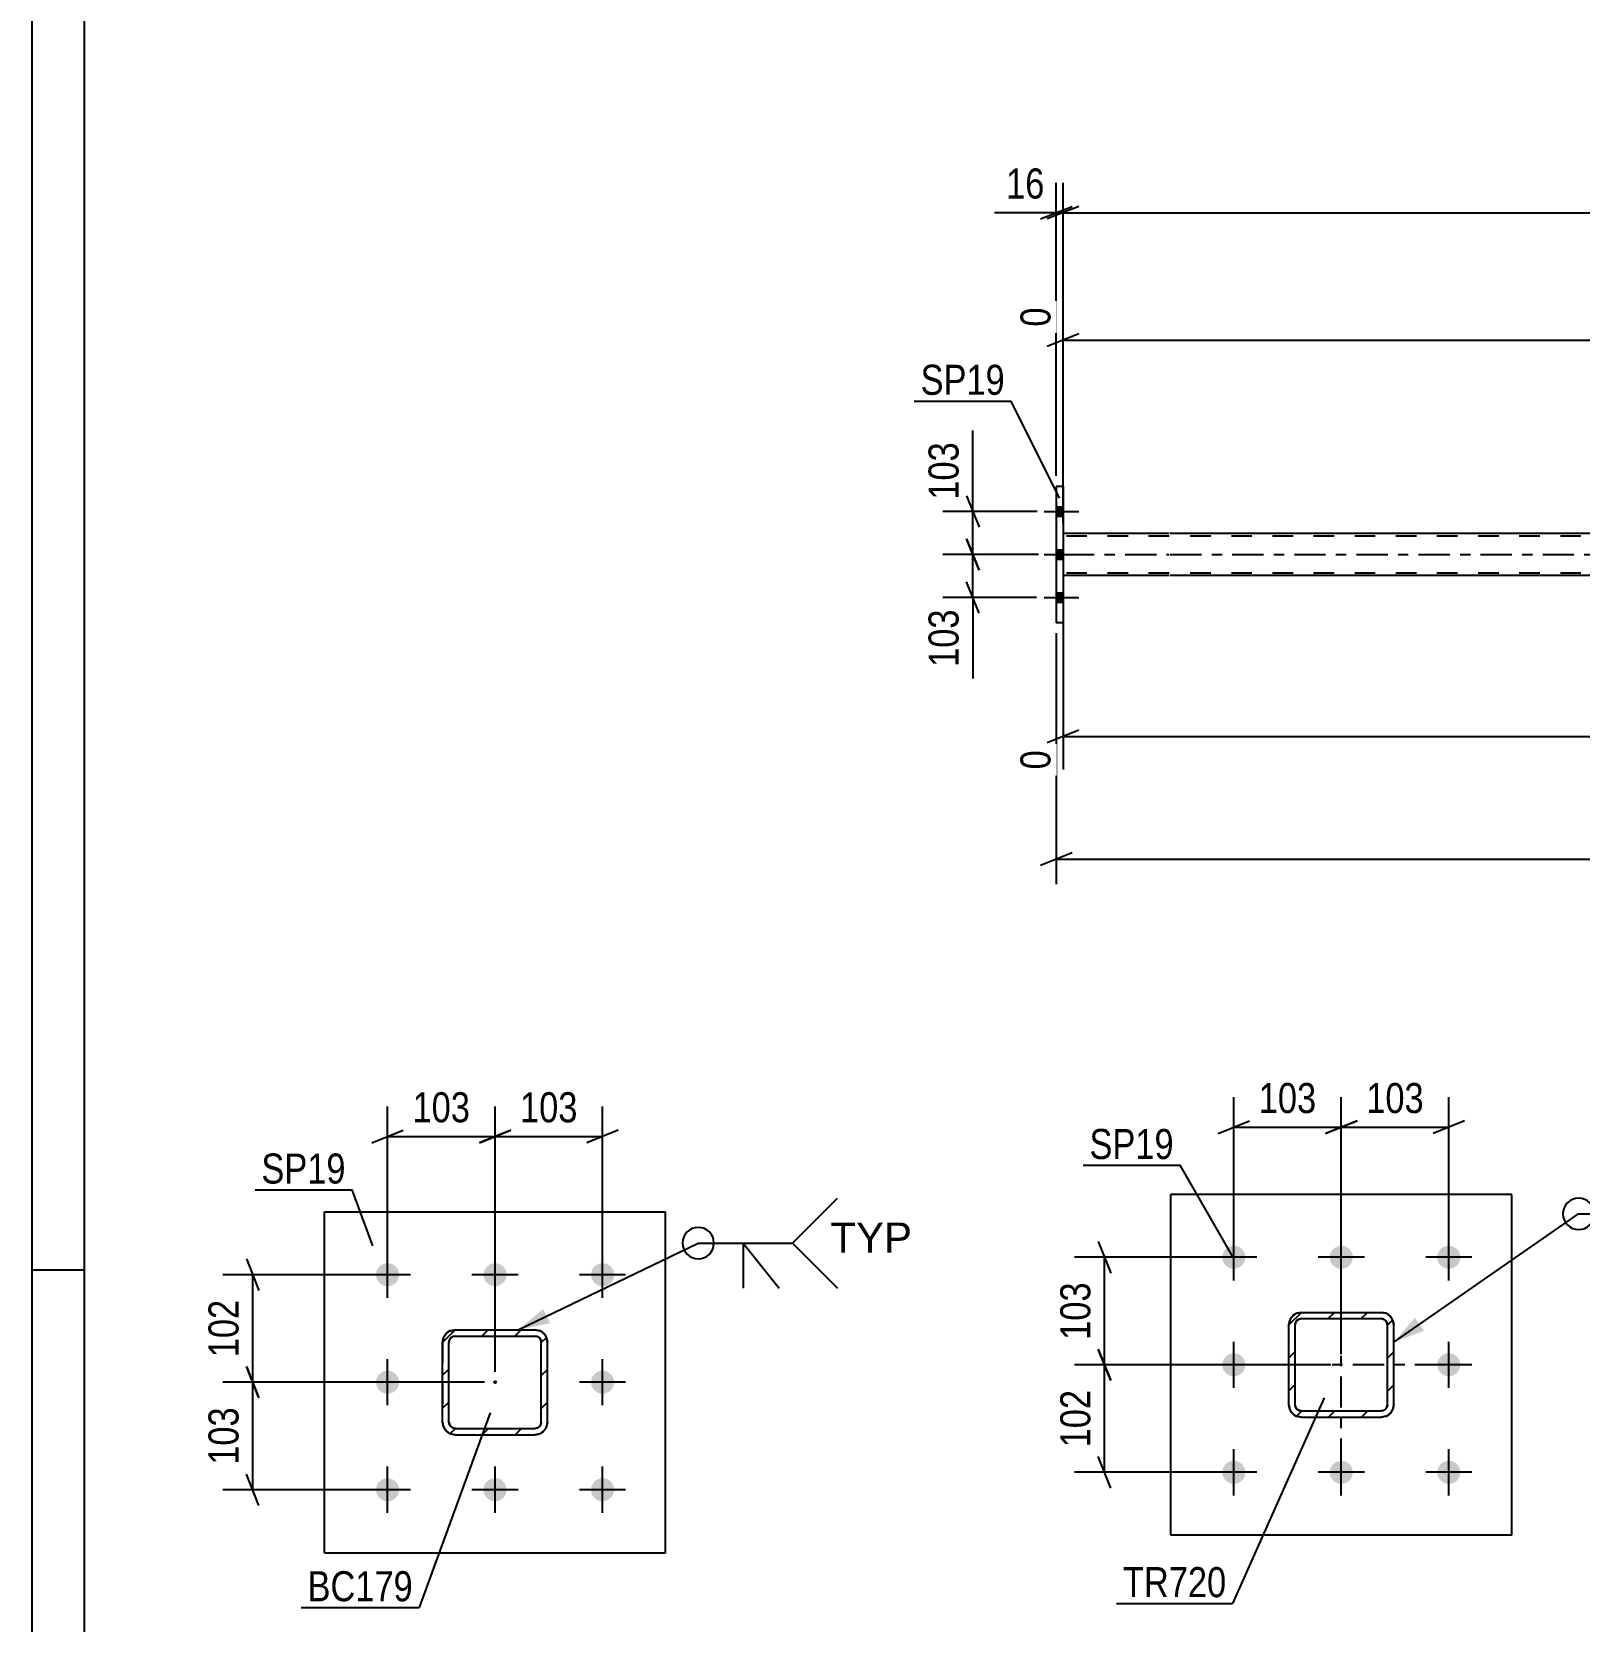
# Model space of a CAD drawing. Header units: millimetres. Extents: x 0 to 841, y 0 to 594.
# Drawn here: x 0 to 147.5, y 115.5 to 267 of the extents above; entities that cross this region are included whole.
import ezdxf

# ---------------------------------------------------------------- set-up
doc = ezdxf.new("R2010")
doc.units = ezdxf.units.MM
doc.linetypes.add('DXK_LINE_DOT2', pattern=[3.9198, 1.9599, -1.9599])
doc.linetypes.add('DXK_LINE_DOT3', pattern=[5.9187, 2.979, -0.9799, 0.9799, -0.9799])
doc.styles.add('Arial', font='ARIAL.TTF', dxfattribs={"height": 0.2})
doc.styles.add('Arial Narrow', font='ARIALN.TTF', dxfattribs={"height": 0.2})

# ---------------------------------------------------------------- blocks, each defined once
blk = doc.blocks.new('Unknown-103655034-1133')
at = {"color": 5, "linetype": 'Continuous'}
for p, q in [((0, 594), (0, 0)), ((5, 589), (5, 5)), ((5, 149), (0, 149))]:
    blk.add_line(p, q, dxfattribs=at)
blk = doc.blocks.new('Part-103655034-1333 - 1289')
at = {"color": 2, "linetype": 'Continuous'}
for p, q in [((141.1, 156.22), (108.6, 156.22)), ((108.6, 123.72), (108.6, 156.22)), ((141.1, 123.72), (141.1, 156.22)), ((141.1, 123.72), (108.6, 123.72))]:
    blk.add_line(p, q, dxfattribs=at)
blk = doc.blocks.new('Bolt-103655034-1378 - 1289')
at = {"linetype": 'Continuous'}
for points in [[(114.6, 149.12, -1), (114.6, 151.32, -1)], [(124.85, 149.12, -1), (124.85, 151.32, -1)], [(135.1, 149.12, -1), (135.1, 151.32, -1)], [(114.6, 138.87, -1), (114.6, 141.07, -1)], [(135.1, 138.87, -1), (135.1, 141.07, -1)], [(114.6, 128.62, -1), (114.6, 130.82, -1)], [(124.85, 128.62, -1), (124.85, 130.82, -1)], [(135.1, 128.62, -1), (135.1, 130.82, -1)]]:
    blk.add_hatch(color=1, dxfattribs=at).paths.add_polyline_path(points)
at = {"color": 1, "linetype": 'Continuous'}
for p, q in [((114.6, 148.02), (114.6, 152.42)), ((124.85, 148.02), (124.85, 152.42)), ((135.1, 148.02), (135.1, 152.42)), ((116.8, 150.22), (112.4, 150.22)), ((127.05, 150.22), (122.65, 150.22)), ((137.3, 150.22), (132.9, 150.22)), ((114.6, 137.77), (114.6, 142.17)), ((135.1, 137.77), (135.1, 142.17)), ((116.8, 139.97), (112.4, 139.97)), ((137.3, 139.97), (132.9, 139.97)), ((114.6, 127.52), (114.6, 131.92)), ((124.85, 127.52), (124.85, 131.92)), ((135.1, 127.52), (135.1, 131.92)), ((116.8, 129.72), (112.4, 129.72)), ((127.05, 129.72), (122.65, 129.72)), ((137.3, 129.72), (132.9, 129.72))]:
    blk.add_line(p, q, dxfattribs=at)
blk = doc.blocks.new('Part-103655034-1436 - 1289')
at = {"linetype": 'Continuous'}
h = blk.add_hatch(dxfattribs=at)
h.set_pattern_fill('', scale=0.7, style=0, pattern_type=0)
h.set_pattern_definition([(45, (121.048, 144.9683), (-1.57154, 1.57154), [])])
h.paths.add_polyline_path([(128.65, 144.97), (121.05, 144.97), (120.59, 144.88), (120.2, 144.62), (119.94, 144.23), (119.85, 143.77), (119.85, 136.17), (119.94, 135.71), (120.2, 135.32), (120.59, 135.06), (121.05, 134.97), (128.65, 134.97), (129.11, 135.06), (129.5, 135.32), (129.76, 135.71), (129.85, 136.17), (129.85, 143.77), (129.76, 144.23), (129.5, 144.62), (129.11, 144.88)])
h.paths.add_polyline_path([(129.2, 144), (129.25, 143.77), (129.25, 136.17), (129.2, 135.94), (129.07, 135.74), (128.88, 135.61), (128.65, 135.57), (121.05, 135.57), (120.82, 135.61), (120.62, 135.74), (120.49, 135.94), (120.45, 136.17), (120.45, 143.77), (120.49, 144), (120.62, 144.19), (120.82, 144.32), (121.05, 144.37), (128.65, 144.37), (128.88, 144.32), (129.07, 144.19)])
at = {"color": 7, "linetype": 'DXK_LINE_DOT3'}
for p, q in [((124.85, 129.97), (124.85, 149.97)), ((134.85, 139.97), (114.85, 139.97))]:
    blk.add_line(p, q, dxfattribs=at)
at = {"color": 7, "linetype": 'DXK_LINE_DOT2'}
for p, q in [((119.85, 143.77), (119.94, 144.23)), ((120.49, 144), (120.45, 143.77)), ((120.62, 144.19), (120.49, 144)), ((120.59, 144.88), (121.05, 144.97)), ((120.82, 144.32), (120.62, 144.19)), ((121.05, 144.37), (120.82, 144.32)), ((121.05, 144.97), (128.65, 144.97)), ((121.05, 144.37), (128.65, 144.37)), ((128.65, 144.97), (129.11, 144.88)), ((128.88, 144.32), (128.65, 144.37)), ((129.07, 144.19), (128.88, 144.32)), ((129.2, 144), (129.07, 144.19)), ((129.25, 143.77), (129.2, 144)), ((129.76, 144.23), (129.85, 143.77)), ((119.85, 136.17), (119.85, 143.77)), ((120.45, 136.17), (120.45, 143.77)), ((129.25, 136.17), (129.25, 143.77)), ((129.85, 136.17), (129.85, 143.77)), ((119.94, 135.71), (119.85, 136.17)), ((120.45, 136.17), (120.49, 135.94)), ((120.49, 135.94), (120.62, 135.74)), ((121.05, 134.97), (120.59, 135.06)), ((120.62, 135.74), (120.82, 135.61)), ((120.82, 135.61), (121.05, 135.57)), ((121.05, 135.57), (128.65, 135.57)), ((121.05, 134.97), (128.65, 134.97)), ((128.65, 135.57), (128.88, 135.61)), ((129.11, 135.06), (128.65, 134.97)), ((128.88, 135.61), (129.07, 135.74)), ((129.07, 135.74), (129.2, 135.94)), ((129.2, 135.94), (129.25, 136.17)), ((129.85, 136.17), (129.76, 135.71))]:
    blk.add_line(p, q, dxfattribs=at)
at = {"color": 2, "linetype": 'Continuous'}
for p, q in [((119.94, 144.23), (119.85, 143.77)), ((120.45, 143.77), (120.49, 144)), ((120.49, 144), (120.62, 144.19)), ((121.05, 144.97), (120.59, 144.88)), ((120.62, 144.19), (120.82, 144.32)), ((120.82, 144.32), (121.05, 144.37)), ((121.05, 144.97), (128.65, 144.97)), ((121.05, 144.37), (128.65, 144.37)), ((129.11, 144.88), (128.65, 144.97)), ((128.65, 144.37), (128.88, 144.32)), ((128.88, 144.32), (129.07, 144.19)), ((129.07, 144.19), (129.2, 144)), ((129.2, 144), (129.25, 143.77)), ((129.85, 143.77), (129.76, 144.23)), ((119.85, 136.17), (119.85, 143.77)), ((120.45, 136.17), (120.45, 143.77)), ((129.25, 136.17), (129.25, 143.77)), ((129.85, 136.17), (129.85, 143.77)), ((119.85, 136.17), (119.94, 135.71)), ((120.49, 135.94), (120.45, 136.17)), ((120.62, 135.74), (120.49, 135.94)), ((120.59, 135.06), (121.05, 134.97)), ((120.82, 135.61), (120.62, 135.74)), ((121.05, 135.57), (120.82, 135.61)), ((121.05, 135.57), (128.65, 135.57)), ((121.05, 134.97), (128.65, 134.97)), ((128.88, 135.61), (128.65, 135.57)), ((128.65, 134.97), (129.11, 135.06)), ((129.07, 135.74), (128.88, 135.61)), ((129.2, 135.94), (129.07, 135.74)), ((129.25, 136.17), (129.2, 135.94)), ((129.76, 135.71), (129.85, 136.17))]:
    blk.add_line(p, q, dxfattribs=at)
at = {"color": 7, "linetype": 'DXK_LINE_DOT2'}
for centre, start, end in [((121.05, 143.77), 112.5, 157.5), ((128.65, 143.77), 22.5, 67.5), ((121.05, 136.17), 202.5, 247.5), ((128.65, 136.17), 292.5, 337.5)]:
    blk.add_arc(centre, 1.2, start, end, dxfattribs=at)
at = {"color": 2, "linetype": 'Continuous'}
for centre, start, end in [((121.05, 143.77), 112.5, 157.5), ((128.65, 143.77), 22.5, 67.5), ((121.05, 136.17), 202.5, 247.5), ((128.65, 136.17), 292.5, 337.5)]:
    blk.add_arc(centre, 1.2, start, end, dxfattribs=at)
blk = doc.blocks.new('Part-103655034-5539 - 5425')
at = {"color": 2, "linetype": 'Continuous'}
for p, q in [((98.32, 223.71), (97.68, 223.71)), ((97.68, 223.71), (97.68, 210.71)), ((98.32, 223.71), (98.32, 210.71)), ((98.32, 210.71), (97.68, 210.71))]:
    blk.add_line(p, q, dxfattribs=at)
blk = doc.blocks.new('Part-103655034-5595 - 5425')
at = {"color": 2, "linetype": 'Continuous'}
for p, q in [((108.44, 219.21), (98.32, 219.21)), ((153.3, 219.21), (108.54, 219.21)), ((108.44, 215.21), (98.32, 215.21)), ((153.3, 215.21), (108.54, 215.21))]:
    blk.add_line(p, q, dxfattribs=at)
at = {"color": 7, "linetype": 'DXK_LINE_DOT2'}
for p, q in [((98.32, 219.21), (98.32, 215.21)), ((108.44, 218.97), (98.32, 218.97)), ((770.94, 218.97), (108.54, 218.97)), ((108.44, 215.45), (98.32, 215.45)), ((770.94, 215.45), (108.54, 215.45))]:
    blk.add_line(p, q, dxfattribs=at)
at = {"color": 7, "linetype": 'DXK_LINE_DOT3'}
for p, q in [((98.32, 217.21), (108.44, 217.21)), ((108.54, 217.21), (770.94, 217.21))]:
    blk.add_line(p, q, dxfattribs=at)
blk = doc.blocks.new('Bolt-103655034-5626 - 5425')
at = {"linetype": 'Continuous'}
for points in [[(98.32, 220.87), (98.32, 221.75), (97.68, 221.75), (97.68, 220.87)], [(98.32, 220.87), (98.32, 221.75), (97.68, 221.75), (97.68, 220.87)], [(98.32, 220.87), (98.32, 221.75), (97.68, 221.75), (97.68, 220.87)], [(98.32, 216.77), (98.32, 217.65), (97.68, 217.65), (97.68, 216.77)], [(98.32, 216.77), (98.32, 217.65), (97.68, 217.65), (97.68, 216.77)], [(98.32, 212.67), (98.32, 213.55), (97.68, 213.55), (97.68, 212.67)], [(98.32, 212.67), (98.32, 213.55), (97.68, 213.55), (97.68, 212.67)], [(98.32, 212.67), (98.32, 213.55), (97.68, 213.55), (97.68, 212.67)]]:
    blk.add_hatch(color=1, dxfattribs=at).paths.add_polyline_path(points)
at = {"color": 1, "linetype": 'Continuous'}
for p, q in [((96.52, 221.31), (99.84, 221.31)), ((96.52, 221.31), (99.84, 221.31)), ((96.52, 221.31), (99.84, 221.31)), ((97.68, 221.75), (98.32, 221.75)), ((97.68, 221.75), (98.32, 221.75)), ((97.68, 221.75), (98.32, 221.75)), ((97.68, 220.87), (98.32, 220.87)), ((97.68, 220.87), (98.32, 220.87)), ((97.68, 220.87), (98.32, 220.87)), ((96.52, 217.21), (99.84, 217.21)), ((96.52, 217.21), (99.84, 217.21)), ((97.68, 217.65), (98.32, 217.65)), ((97.68, 217.65), (98.32, 217.65)), ((97.68, 216.77), (98.32, 216.77)), ((97.68, 216.77), (98.32, 216.77)), ((96.52, 213.11), (99.84, 213.11)), ((96.52, 213.11), (99.84, 213.11)), ((96.52, 213.11), (99.84, 213.11)), ((97.68, 213.55), (98.32, 213.55)), ((97.68, 213.55), (98.32, 213.55)), ((97.68, 213.55), (98.32, 213.55)), ((97.68, 212.67), (98.32, 212.67)), ((97.68, 212.67), (98.32, 212.67)), ((97.68, 212.67), (98.32, 212.67))]:
    blk.add_line(p, q, dxfattribs=at)
blk = doc.blocks.new('Part-103655034-6589 - 6490')
at = {"linetype": 'Continuous'}
h = blk.add_hatch(dxfattribs=at)
h.set_pattern_fill('', scale=0.7, style=0, pattern_type=0)
h.set_pattern_definition([(45, (40.3692, 143.3097), (-1.57154, 1.57154), [])])
h.paths.add_polyline_path([(47.97, 143.31), (40.37, 143.31), (39.91, 143.22), (39.52, 142.96), (39.26, 142.57), (39.17, 142.11), (39.17, 134.51), (39.26, 134.05), (39.52, 133.66), (39.91, 133.4), (40.37, 133.31), (47.97, 133.31), (48.43, 133.4), (48.82, 133.66), (49.08, 134.05), (49.17, 134.51), (49.17, 142.11), (49.08, 142.57), (48.82, 142.96), (48.43, 143.22)])
h.paths.add_polyline_path([(48.52, 142.34), (48.57, 142.11), (48.57, 134.51), (48.52, 134.28), (48.39, 134.09), (48.2, 133.96), (47.97, 133.91), (40.37, 133.91), (40.14, 133.96), (39.94, 134.09), (39.81, 134.28), (39.77, 134.51), (39.77, 142.11), (39.81, 142.34), (39.94, 142.53), (40.14, 142.66), (40.37, 142.71), (47.97, 142.71), (48.2, 142.66), (48.39, 142.53)])
blk.add_hatch(color=30, dxfattribs=at).paths.add_polyline_path([(44.17, 138.21, -1), (44.17, 138.41, -1)])
at = {"color": 7, "linetype": 'DXK_LINE_DOT2'}
for p, q in [((39.17, 142.11), (39.26, 142.57)), ((39.94, 142.53), (39.81, 142.34)), ((39.91, 143.22), (40.37, 143.31)), ((40.14, 142.66), (39.94, 142.53)), ((40.37, 142.71), (40.14, 142.66)), ((40.37, 143.31), (47.97, 143.31)), ((40.37, 142.71), (47.97, 142.71)), ((47.97, 143.31), (48.43, 143.22)), ((48.2, 142.66), (47.97, 142.71)), ((48.39, 142.53), (48.2, 142.66)), ((48.52, 142.34), (48.39, 142.53)), ((49.08, 142.57), (49.17, 142.11)), ((39.17, 142.11), (39.17, 134.51)), ((39.81, 142.34), (39.77, 142.11)), ((39.77, 134.51), (39.77, 142.11)), ((48.57, 142.11), (48.52, 142.34)), ((48.57, 134.51), (48.57, 142.11)), ((49.17, 134.51), (49.17, 142.11)), ((39.26, 134.05), (39.17, 134.51)), ((39.77, 134.51), (39.81, 134.28)), ((39.81, 134.28), (39.94, 134.09)), ((40.37, 133.31), (39.91, 133.4)), ((39.94, 134.09), (40.14, 133.96)), ((40.14, 133.96), (40.37, 133.91)), ((40.37, 133.91), (47.97, 133.91)), ((47.97, 133.91), (48.2, 133.96)), ((48.43, 133.4), (47.97, 133.31)), ((48.2, 133.96), (48.39, 134.09)), ((48.39, 134.09), (48.52, 134.28)), ((48.52, 134.28), (48.57, 134.51)), ((49.17, 134.51), (49.08, 134.05)), ((40.37, 133.31), (47.97, 133.31))]:
    blk.add_line(p, q, dxfattribs=at)
at = {"color": 2, "linetype": 'Continuous'}
for p, q in [((39.26, 142.57), (39.17, 142.11)), ((39.81, 142.34), (39.94, 142.53)), ((40.37, 143.31), (39.91, 143.22)), ((39.94, 142.53), (40.14, 142.66)), ((40.14, 142.66), (40.37, 142.71)), ((40.37, 143.31), (40.37, 143.31)), ((40.37, 143.31), (47.97, 143.31)), ((40.37, 142.71), (40.37, 142.71)), ((40.37, 142.71), (47.97, 142.71)), ((47.97, 143.31), (47.97, 143.31)), ((48.43, 143.22), (47.97, 143.31)), ((47.97, 142.71), (47.97, 142.71)), ((47.97, 142.71), (48.2, 142.66)), ((48.2, 142.66), (48.39, 142.53)), ((48.39, 142.53), (48.52, 142.34)), ((49.17, 142.11), (49.08, 142.57)), ((39.17, 142.11), (39.17, 142.11)), ((39.17, 134.51), (39.17, 142.11)), ((39.77, 142.11), (39.81, 142.34)), ((39.77, 142.11), (39.77, 142.11)), ((39.77, 134.51), (39.77, 142.11)), ((48.52, 142.34), (48.57, 142.11)), ((48.57, 142.11), (48.57, 142.11)), ((48.57, 134.51), (48.57, 142.11)), ((49.17, 142.11), (49.17, 142.11)), ((49.17, 134.51), (49.17, 142.11)), ((39.17, 134.51), (39.17, 134.51)), ((39.17, 134.51), (39.26, 134.05)), ((39.77, 134.51), (39.77, 134.51)), ((39.81, 134.28), (39.77, 134.51)), ((39.94, 134.09), (39.81, 134.28)), ((39.91, 133.4), (40.37, 133.31)), ((40.14, 133.96), (39.94, 134.09)), ((40.37, 133.91), (40.14, 133.96)), ((40.37, 133.91), (40.37, 133.91)), ((40.37, 133.91), (47.97, 133.91)), ((48.2, 133.96), (47.97, 133.91)), ((47.97, 133.91), (47.97, 133.91)), ((47.97, 133.31), (48.43, 133.4)), ((48.39, 134.09), (48.2, 133.96)), ((48.52, 134.28), (48.39, 134.09)), ((48.57, 134.51), (48.52, 134.28)), ((48.57, 134.51), (48.57, 134.51)), ((49.08, 134.05), (49.17, 134.51)), ((49.17, 134.51), (49.17, 134.51)), ((40.37, 133.31), (40.37, 133.31)), ((40.37, 133.31), (47.97, 133.31)), ((47.97, 133.31), (47.97, 133.31))]:
    blk.add_line(p, q, dxfattribs=at)
at = {"color": 7, "linetype": 'DXK_LINE_DOT3'}
blk.add_line((44.17, 138.31), (44.17, 138.31), dxfattribs=at)
at = {"color": 30, "linetype": 'DXK_LINE_DOT3'}
blk.add_line((44.17, 138.31), (44.17, 138.31), dxfattribs=at)
at = {"color": 30, "linetype": 'Continuous'}
blk.add_circle((44.17, 138.31), 0.1, dxfattribs=at)
at = {"color": 7, "linetype": 'DXK_LINE_DOT2'}
for centre, start, end in [((40.37, 142.11), 112.5, 157.5), ((47.97, 142.11), 22.5, 67.5), ((40.37, 134.51), 202.5, 247.5), ((47.97, 134.51), 292.5, 337.5)]:
    blk.add_arc(centre, 1.2, start, end, dxfattribs=at)
at = {"color": 2, "linetype": 'Continuous'}
for centre, start, end in [((40.37, 142.11), 112.5, 157.5), ((47.97, 142.11), 22.5, 67.5), ((40.37, 134.51), 202.5, 247.5), ((47.97, 134.51), 292.5, 337.5)]:
    blk.add_arc(centre, 1.2, start, end, dxfattribs=at)
blk = doc.blocks.new('Bolt-103655034-6501 - 6490')
at = {"linetype": 'Continuous'}
for points in [[(33.92, 147.46, -1), (33.92, 149.66, -1)], [(44.17, 147.46, -1), (44.17, 149.66, -1)], [(54.42, 147.46, -1), (54.42, 149.66, -1)], [(33.92, 137.21, -1), (33.92, 139.41, -1)], [(54.42, 137.21, -1), (54.42, 139.41, -1)], [(33.92, 126.96, -1), (33.92, 129.16, -1)], [(44.17, 126.96, -1), (44.17, 129.16, -1)], [(54.42, 126.96, -1), (54.42, 129.16, -1)]]:
    blk.add_hatch(color=1, dxfattribs=at).paths.add_polyline_path(points)
at = {"color": 1, "linetype": 'Continuous'}
for p, q in [((33.92, 146.36), (33.92, 150.76)), ((44.17, 146.36), (44.17, 150.76)), ((54.42, 146.36), (54.42, 150.76)), ((36.12, 148.56), (31.72, 148.56)), ((46.37, 148.56), (41.97, 148.56)), ((56.62, 148.56), (52.22, 148.56)), ((33.92, 136.11), (33.92, 140.51)), ((54.42, 136.11), (54.42, 140.51)), ((36.12, 138.31), (31.72, 138.31)), ((56.62, 138.31), (52.22, 138.31)), ((33.92, 125.86), (33.92, 130.26)), ((44.17, 125.86), (44.17, 130.26)), ((54.42, 125.86), (54.42, 130.26)), ((36.12, 128.06), (31.72, 128.06)), ((46.37, 128.06), (41.97, 128.06)), ((56.62, 128.06), (52.22, 128.06))]:
    blk.add_line(p, q, dxfattribs=at)
blk = doc.blocks.new('Part-103655034-6507 - 6490')
at = {"color": 2, "linetype": 'Continuous'}
for p, q in [((27.92, 122.06), (27.92, 154.56)), ((27.92, 154.56), (60.42, 154.56)), ((60.42, 122.06), (60.42, 154.56)), ((27.92, 122.06), (60.42, 122.06))]:
    blk.add_line(p, q, dxfattribs=at)
blk = doc.blocks.new('StraightDimension-103655034-1506 - 1289')
at = {"color": 7, "linetype": 'Continuous'}
for p, q in [((101.67, 141.47), (102.87, 138.47)), ((123.85, 139.97), (99.42, 139.97)), ((102.27, 129.72), (102.27, 139.97)), ((102.87, 128.22), (101.67, 131.22)), ((113.6, 129.72), (99.42, 129.72))]:
    blk.add_line(p, q, dxfattribs=at)
at = {"color": 0}
blk.add_wipeout([(101.52, 138.19), (97.32, 138.19), (97.32, 131.5), (101.52, 131.5)], dxfattribs=at)
at = {"color": 3, "style": 'Arial Narrow'}
blk.add_text('102', height=2.863, rotation=90.0002, dxfattribs=at).set_placement((100.92, 132.1))
blk = doc.blocks.new('StraightDimension-103655034-1524 - 1289')
at = {"color": 7, "linetype": 'Continuous'}
for p, q in [((101.67, 151.72), (102.87, 148.72)), ((113.6, 150.22), (99.42, 150.22)), ((102.27, 139.97), (102.27, 150.22)), ((102.87, 138.47), (101.67, 141.47)), ((123.85, 139.97), (99.42, 139.97))]:
    blk.add_line(p, q, dxfattribs=at)
at = {"color": 0}
blk.add_wipeout([(101.52, 148.44), (97.32, 148.44), (97.32, 141.75), (101.52, 141.75)], dxfattribs=at)
at = {"color": 3, "style": 'Arial Narrow'}
blk.add_text('103', height=2.863, rotation=90.0002, dxfattribs=at).set_placement((100.92, 142.35))
blk = doc.blocks.new('StraightDimension-103655034-1471 - 1289')
at = {"color": 7, "linetype": 'Continuous'}
for p, q in [((124.85, 140.97), (124.85, 165.47)), ((135.1, 151.22), (135.1, 165.47)), ((123.35, 162.02), (126.35, 163.22)), ((124.85, 162.62), (135.1, 162.62)), ((136.6, 163.22), (133.6, 162.02))]:
    blk.add_line(p, q, dxfattribs=at)
at = {"color": 0}
blk.add_wipeout([(133.32, 163.37), (133.32, 167.57), (126.63, 167.57), (126.63, 163.37)], dxfattribs=at)
at = {"color": 3, "style": 'Arial Narrow'}
blk.add_text('103', height=2.863, dxfattribs=at).set_placement((127.23, 163.97))
blk = doc.blocks.new('StraightDimension-103655034-1488 - 1289')
at = {"color": 7, "linetype": 'Continuous'}
for p, q in [((114.6, 151.22), (114.6, 165.47)), ((124.85, 140.97), (124.85, 165.47)), ((113.1, 162.02), (116.1, 163.22)), ((114.6, 162.62), (124.85, 162.62)), ((126.35, 163.22), (123.35, 162.02))]:
    blk.add_line(p, q, dxfattribs=at)
at = {"color": 0}
blk.add_wipeout([(123.07, 163.37), (123.07, 167.57), (116.38, 167.57), (116.38, 163.37)], dxfattribs=at)
at = {"color": 3, "style": 'Arial Narrow'}
blk.add_text('103', height=2.863, dxfattribs=at).set_placement((116.98, 163.97))
blk = doc.blocks.new('StraightDimension-103655034-11129 - 5425')
at = {"color": 7, "linetype": 'Continuous'}
for p, q in [((97.68, 209.71), (97.68, 185.78)), ((99.18, 188.78), (96.18, 187.58)), ((97.68, 188.18), (781.8, 188.18))]:
    blk.add_line(p, q, dxfattribs=at)
blk = doc.blocks.new('StraightDimension-103655034-5793 - 5425')
at = {"color": 7, "linetype": 'Continuous'}
for p, q in [((89.11, 218.71), (90.31, 215.71)), ((95.99, 217.21), (86.86, 217.21)), ((89.71, 213.11), (89.71, 217.21)), ((90.31, 211.61), (89.11, 214.61)), ((95.8, 213.11), (86.86, 213.11))]:
    blk.add_line(p, q, dxfattribs=at)
at = {"color": 0}
blk.add_wipeout([(88.96, 212.59), (84.76, 212.59), (84.76, 205.9), (88.96, 205.9)], dxfattribs=at)
at = {"color": 7, "linetype": 'Continuous'}
blk.add_line((89.71, 213.11), (89.71, 205.38), dxfattribs=at)
blk.add_line((89.71, 213.11), (89.71, 205.38), dxfattribs=at)
at = {"color": 3, "style": 'Arial Narrow'}
blk.add_text('103', height=2.863, rotation=90.0002, dxfattribs=at).set_placement((88.36, 206.5))
blk = doc.blocks.new('StraightDimension-103655034-5719 - 5425')
at = {"color": 7, "linetype": 'Continuous'}
for p, q in [((97.68, 224.71), (97.68, 252.65)), ((98.32, 224.71), (98.32, 252.65)), ((96.18, 249.2), (99.18, 250.4)), ((99.82, 250.4), (96.82, 249.2)), ((97.68, 249.8), (98.32, 249.8))]:
    blk.add_line(p, q, dxfattribs=at)
at = {"color": 0}
blk.add_wipeout([(97.15, 250.55), (97.15, 254.75), (92.29, 254.75), (92.29, 250.55)], dxfattribs=at)
at = {"color": 7, "linetype": 'Continuous'}
blk.add_line((97.68, 249.8), (91.77, 249.8), dxfattribs=at)
blk.add_line((97.68, 249.8), (91.77, 249.8), dxfattribs=at)
at = {"color": 3, "style": 'Arial Narrow'}
blk.add_text('16', height=2.863, dxfattribs=at).set_placement((92.89, 251.15))
blk = doc.blocks.new('StraightDimension-103655034-5729 - 5425')
at = {"color": 7, "linetype": 'Continuous'}
for p, q in [((98.32, 224.71), (98.32, 252.65)), ((99.82, 250.4), (96.82, 249.2)), ((98.32, 249.8), (781.16, 249.8))]:
    blk.add_line(p, q, dxfattribs=at)
blk = doc.blocks.new('StraightDimension-103655034-5775 - 5425')
at = {"color": 7, "linetype": 'Continuous'}
for p, q in [((98.32, 220.21), (98.32, 240.77)), ((99.82, 238.24), (96.82, 237.04)), ((98.32, 237.64), (246.93, 237.64))]:
    blk.add_line(p, q, dxfattribs=at)
at = {"color": 0, "linetype": 'Continuous'}
blk.add_wipeout([(97.72, 241.37), (93.52, 241.37), (93.52, 238.34), (97.72, 238.34)], dxfattribs=at)
at = {"color": 3, "linetype": 'Continuous', "style": 'Arial Narrow'}
blk.add_text('0', height=2.86, rotation=90.0002, dxfattribs=at).set_placement((97.12, 238.94))
blk = doc.blocks.new('StraightDimension-103655034-5780 - 5425')
at = {"color": 7, "linetype": 'Continuous'}
for p, q in [((89.11, 222.81), (90.31, 219.81)), ((95.86, 221.31), (86.86, 221.31)), ((89.71, 217.21), (89.71, 221.31)), ((90.31, 215.71), (89.11, 218.71)), ((95.99, 217.21), (86.86, 217.21))]:
    blk.add_line(p, q, dxfattribs=at)
at = {"color": 0}
blk.add_wipeout([(88.96, 228.52), (84.76, 228.52), (84.76, 221.84), (88.96, 221.84)], dxfattribs=at)
at = {"color": 7, "linetype": 'Continuous'}
blk.add_line((89.71, 221.31), (89.71, 229.05), dxfattribs=at)
blk.add_line((89.71, 221.31), (89.71, 229.05), dxfattribs=at)
at = {"color": 3, "style": 'Arial Narrow'}
blk.add_text('103', height=2.863, rotation=90.0002, dxfattribs=at).set_placement((88.36, 222.44))
blk = doc.blocks.new('StraightDimension-103655034-5869 - 5425')
at = {"color": 7, "linetype": 'Continuous'}
for p, q in [((98.32, 214.21), (98.32, 196.73)), ((99.82, 200.46), (96.82, 199.26)), ((98.32, 199.86), (246.93, 199.86))]:
    blk.add_line(p, q, dxfattribs=at)
at = {"color": 0, "linetype": 'Continuous'}
blk.add_wipeout([(97.72, 199.16), (93.52, 199.16), (93.52, 196.13), (97.72, 196.13)], dxfattribs=at)
at = {"color": 3, "linetype": 'Continuous', "style": 'Arial Narrow'}
blk.add_text('0', height=2.86, rotation=90.0002, dxfattribs=at).set_placement((97.12, 196.73))
blk = doc.blocks.new('StraightDimension-103655034-6683 - 6490')
at = {"color": 7, "linetype": 'Continuous'}
for p, q in [((33.92, 149.56), (33.92, 164.59)), ((44.17, 139.31), (44.17, 164.59)), ((32.42, 161.14), (35.42, 162.34)), ((45.67, 162.34), (42.67, 161.14)), ((33.92, 161.74), (44.17, 161.74))]:
    blk.add_line(p, q, dxfattribs=at)
at = {"color": 0}
blk.add_wipeout([(42.39, 162.49), (42.39, 166.69), (35.7, 166.69), (35.7, 162.49)], dxfattribs=at)
at = {"color": 3, "style": 'Arial Narrow'}
blk.add_text('103', height=2.863, dxfattribs=at).set_placement((36.3, 163.09))
blk = doc.blocks.new('StraightDimension-103655034-6697 - 6490')
at = {"color": 7, "linetype": 'Continuous'}
for p, q in [((44.17, 139.31), (44.17, 164.59)), ((54.42, 149.56), (54.42, 164.59)), ((42.67, 161.14), (45.67, 162.34)), ((55.92, 162.34), (52.92, 161.14)), ((44.17, 161.74), (54.42, 161.74))]:
    blk.add_line(p, q, dxfattribs=at)
at = {"color": 0}
blk.add_wipeout([(52.64, 162.49), (52.64, 166.69), (45.95, 166.69), (45.95, 162.49)], dxfattribs=at)
at = {"color": 3, "style": 'Arial Narrow'}
blk.add_text('103', height=2.863, dxfattribs=at).set_placement((46.55, 163.09))
blk = doc.blocks.new('StraightDimension-103655034-11811 - 6490')
at = {"color": 7, "linetype": 'Continuous'}
for p, q in [((20.46, 150.06), (21.66, 147.06)), ((32.92, 148.56), (18.21, 148.56)), ((21.06, 138.31), (21.06, 148.56)), ((21.66, 136.81), (20.46, 139.81)), ((43.17, 138.31), (18.21, 138.31))]:
    blk.add_line(p, q, dxfattribs=at)
at = {"color": 0}
blk.add_wipeout([(20.31, 146.78), (16.11, 146.78), (16.11, 140.09), (20.31, 140.09)], dxfattribs=at)
at = {"color": 3, "style": 'Arial Narrow'}
blk.add_text('102', height=2.863, rotation=90.0002, dxfattribs=at).set_placement((19.71, 140.69))
blk = doc.blocks.new('StraightDimension-103655034-11812 - 6490')
at = {"color": 7, "linetype": 'Continuous'}
for p, q in [((20.46, 139.81), (21.66, 136.81)), ((43.17, 138.31), (18.21, 138.31)), ((21.06, 128.06), (21.06, 138.31)), ((21.66, 126.56), (20.46, 129.56)), ((32.92, 128.06), (18.21, 128.06))]:
    blk.add_line(p, q, dxfattribs=at)
at = {"color": 0}
blk.add_wipeout([(20.31, 136.53), (16.11, 136.53), (16.11, 129.84), (20.31, 129.84)], dxfattribs=at)
at = {"color": 3, "style": 'Arial Narrow'}
blk.add_text('103', height=2.863, rotation=90.0002, dxfattribs=at).set_placement((19.71, 130.44))
blk = doc.blocks.new('Mark-103655034-1329 - 1289')
at = {"color": 0}
blk.add_wipeout([(108.88, 159.59), (108.88, 162.59), (100.84, 162.59), (100.84, 159.59)], dxfattribs=at)
blk.add_wipeout([(108.88, 159.59), (108.88, 162.59), (100.84, 162.59), (100.84, 159.59)], dxfattribs=at)
at = {"color": 30, "linetype": 'Continuous'}
for p in [(100.24, 158.99), (114.48, 150.33)]:
    blk.add_line(p, (109.48, 158.99), dxfattribs=at)
at = {"color": 3, "style": 'Arial Narrow'}
blk.add_text('SP19', height=2.863, dxfattribs=at).set_placement((100.84, 159.59))
blk = doc.blocks.new('Mark-103655034-1432 - 1289')
at = {"color": 0}
blk.add_wipeout([(113.89, 117.82), (113.89, 120.82), (104.03, 120.82), (104.03, 117.82)], dxfattribs=at)
blk.add_wipeout([(113.89, 117.82), (113.89, 120.82), (104.03, 120.82), (104.03, 117.82)], dxfattribs=at)
at = {"color": 30, "linetype": 'Continuous'}
for p in [(123.21, 136.82), (103.43, 117.22)]:
    blk.add_line(p, (114.49, 117.22), dxfattribs=at)
at = {"color": 3, "style": 'Arial Narrow'}
blk.add_text('TR720', height=2.863, dxfattribs=at).set_placement((104.03, 117.82))
blk = doc.blocks.new('WeldMark-103655034-1541 - 1289')
at = {"linetype": 'Continuous'}
blk.add_hatch(color=30, dxfattribs=at).paths.add_polyline_path([(132.74, 143.22), (129.85, 142.12), (131.88, 144.45)])
at = {"color": 30, "linetype": 'Continuous'}
for p, q in [((129.85, 142.12), (147.47, 154.36)), ((147.47, 154.36), (156.47, 154.36))]:
    blk.add_line(p, q, dxfattribs=at)
at = {"color": 3, "linetype": 'Continuous'}
for q in [(155.18, 150.08), (151.75, 150.08)]:
    blk.add_line((151.75, 154.36), q, dxfattribs=at)
for start, end in [(90, 270), (270, 90)]:
    blk.add_arc((147.47, 154.36), 1.5, start, end, dxfattribs=at)
at = {"color": 0, "linetype": 'Continuous'}
blk.add_wipeout([(167.84, 153.46), (167.84, 156.46), (160.07, 156.46), (160.07, 153.46)], dxfattribs=at)
blk.add_wipeout([(167.84, 153.46), (167.84, 156.46), (160.07, 156.46), (160.07, 153.46)], dxfattribs=at)
at = {"color": 3, "linetype": 'Continuous'}
for q in [(160.75, 158.65), (160.75, 150.08)]:
    blk.add_line((156.47, 154.36), q, dxfattribs=at)
at = {"color": 3, "linetype": 'Continuous', "style": 'Arial'}
blk.add_text('TYP', height=2.865, dxfattribs=at).set_placement((160.07, 153.46))
blk = doc.blocks.new('Mark-103655034-5535 - 5425')
at = {"color": 0}
blk.add_wipeout([(92.77, 232.44), (92.77, 235.44), (84.74, 235.44), (84.74, 232.44)], dxfattribs=at)
blk.add_wipeout([(92.77, 232.44), (92.77, 235.44), (84.74, 235.44), (84.74, 232.44)], dxfattribs=at)
at = {"color": 30, "linetype": 'Continuous'}
for p in [(84.14, 231.84), (97.97, 222.57)]:
    blk.add_line(p, (93.37, 231.84), dxfattribs=at)
at = {"color": 3, "style": 'Arial Narrow'}
blk.add_text('SP19', height=2.863, dxfattribs=at).set_placement((84.74, 232.44))
blk = doc.blocks.new('Mark-103655034-6503 - 6490')
at = {"color": 0}
blk.add_wipeout([(29.93, 157.25), (29.93, 160.25), (21.89, 160.25), (21.89, 157.25)], dxfattribs=at)
blk.add_wipeout([(29.93, 157.25), (29.93, 160.25), (21.89, 160.25), (21.89, 157.25)], dxfattribs=at)
at = {"color": 30, "linetype": 'Continuous'}
for p in [(21.29, 156.65), (32.5, 151.3)]:
    blk.add_line(p, (30.53, 156.65), dxfattribs=at)
at = {"color": 3, "style": 'Arial Narrow'}
blk.add_text('SP19', height=2.863, dxfattribs=at).set_placement((21.89, 157.25))
blk = doc.blocks.new('Mark-103655034-6585 - 6490')
at = {"color": 0}
blk.add_wipeout([(36.33, 117.43), (36.33, 120.43), (26.29, 120.43), (26.29, 117.43)], dxfattribs=at)
blk.add_wipeout([(36.33, 117.43), (36.33, 120.43), (26.29, 120.43), (26.29, 117.43)], dxfattribs=at)
at = {"color": 30, "linetype": 'Continuous'}
for p in [(43.71, 135.4), (25.69, 116.83)]:
    blk.add_line(p, (36.93, 116.83), dxfattribs=at)
at = {"color": 3, "style": 'Arial Narrow'}
blk.add_text('BC179', height=2.863, dxfattribs=at).set_placement((26.29, 117.43))
blk = doc.blocks.new('WeldMark-103655034-6711 - 6490')
at = {"linetype": 'Continuous'}
blk.add_hatch(color=30, dxfattribs=at).paths.add_polyline_path([(49.41, 143.94), (46.38, 143.31), (48.75, 145.29)])
at = {"color": 30, "linetype": 'Continuous'}
for p, q in [((46.38, 143.31), (63.54, 151.57)), ((63.54, 151.57), (72.54, 151.57))]:
    blk.add_line(p, q, dxfattribs=at)
at = {"color": 3, "linetype": 'Continuous'}
for q in [(71.26, 147.29), (67.83, 147.29)]:
    blk.add_line((67.83, 151.57), q, dxfattribs=at)
for start, end in [(90, 270), (270, 90)]:
    blk.add_arc((63.54, 151.57), 1.5, start, end, dxfattribs=at)
at = {"color": 0, "linetype": 'Continuous'}
blk.add_wipeout([(83.92, 150.67), (83.92, 153.67), (76.14, 153.67), (76.14, 150.67)], dxfattribs=at)
blk.add_wipeout([(83.92, 150.67), (83.92, 153.67), (76.14, 153.67), (76.14, 150.67)], dxfattribs=at)
at = {"color": 3, "linetype": 'Continuous'}
for q in [(76.83, 155.86), (76.83, 147.29)]:
    blk.add_line((72.54, 151.57), q, dxfattribs=at)
at = {"color": 3, "linetype": 'Continuous', "style": 'Arial'}
blk.add_text('TYP', height=2.865, dxfattribs=at).set_placement((76.14, 150.67))

msp = doc.modelspace()

# ---------------------------------------------------------------- block references
for name in ['Unknown-103655034-1133', 'Part-103655034-5539 - 5425', 'Bolt-103655034-5626 - 5425', 'Part-103655034-5595 - 5425', 'Part-103655034-1333 - 1289', 'Part-103655034-6507 - 6490', 'Bolt-103655034-1378 - 1289', 'Bolt-103655034-6501 - 6490', 'Part-103655034-1436 - 1289', 'Part-103655034-6589 - 6490']:
    msp.add_blockref(name, (0, 0))

# ---------------------------------------------------------------- next in the draw order: block references
for name in ['StraightDimension-103655034-5719 - 5425', 'StraightDimension-103655034-11129 - 5425', 'StraightDimension-103655034-6683 - 6490', 'StraightDimension-103655034-1506 - 1289']:
    msp.add_blockref(name, (0, 0))

# ---------------------------------------------------------------- next in the draw order: block references
for name in ['StraightDimension-103655034-5729 - 5425', 'StraightDimension-103655034-5793 - 5425', 'StraightDimension-103655034-6697 - 6490', 'Mark-103655034-6503 - 6490', 'StraightDimension-103655034-1524 - 1289', 'Mark-103655034-1432 - 1289']:
    msp.add_blockref(name, (0, 0))

# ---------------------------------------------------------------- next in the draw order: block references
for name in ['StraightDimension-103655034-5775 - 5425', 'StraightDimension-103655034-5869 - 5425', 'StraightDimension-103655034-1471 - 1289', 'WeldMark-103655034-6711 - 6490', 'StraightDimension-103655034-11811 - 6490']:
    msp.add_blockref(name, (0, 0))

# ---------------------------------------------------------------- next in the draw order: block references
for name in ['StraightDimension-103655034-5780 - 5425', 'StraightDimension-103655034-1488 - 1289', 'WeldMark-103655034-1541 - 1289', 'StraightDimension-103655034-11812 - 6490']:
    msp.add_blockref(name, (0, 0))

# ---------------------------------------------------------------- next in the draw order: block references
for name in ['Mark-103655034-5535 - 5425', 'Mark-103655034-1329 - 1289', 'Mark-103655034-6585 - 6490']:
    msp.add_blockref(name, (0, 0))

doc.saveas('drawing.dxf')
